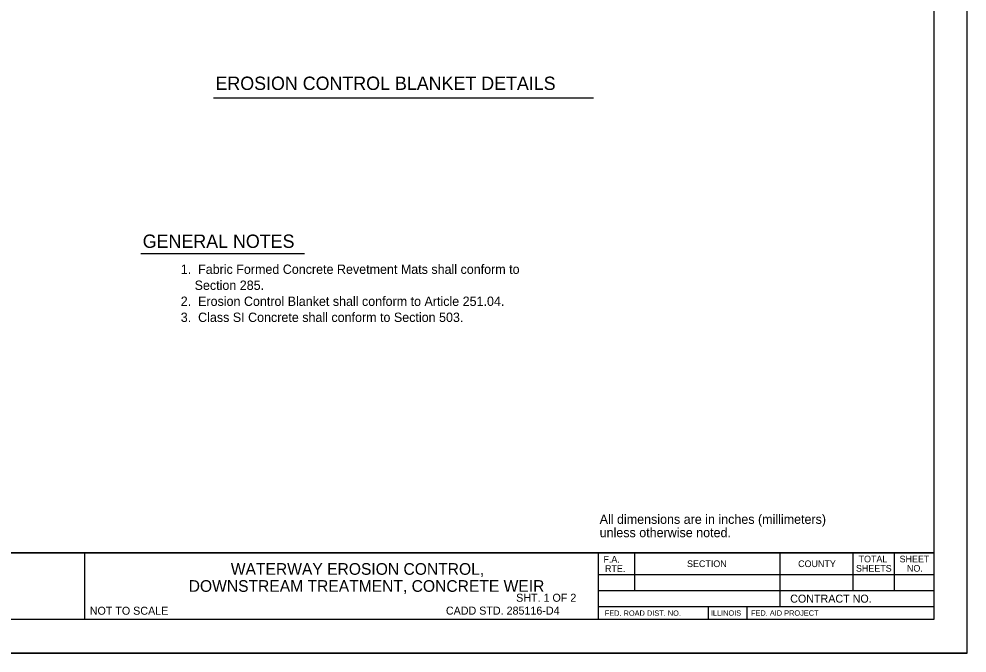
# Model space of a CAD drawing. Extents: x 99735 to 110633, y 79090 to 87272.
# Drawn here: x 104893 to 105603, y 80810 to 81284 of the extents above; entities that cross this region are included whole.
import ezdxf

# ---------------------------------------------------------------- set-up
doc = ezdxf.new("R2010")
doc.units = 0
for name, color, linetype in [('Sheets_50 Reference Boundary', 7, 'Continuous'), ('Sheets_General Details', 7, 'Continuous'), ('Sheets_Printer Plotting Border', 7, 'Continuous')]:
    doc.layers.add(name, color=color, linetype=linetype)

msp = doc.modelspace()

# ---------------------------------------------------------------- linework, layer by layer
at = {"layer": 'Sheets_50 Reference Boundary'}
msp.add_lwpolyline([(104003.25, 81884.56), (105578.25, 81884.56), (105578.25, 80884.57), (104003.25, 80884.57)], close=True, dxfattribs=at)
at = {"layer": 'Sheets_General Details'}
for p, q in [((105038.62, 81225.5), (105323.36, 81225.5)), ((104984.18, 81108.69), (105106.77, 81108.69)), ((104003.25, 80884.57), (105578.25, 80884.57)), ((104941.96, 80884.57), (104941.96, 80834.57)), ((105326.96, 80884.57), (105326.96, 80834.57)), ((105353.97, 80884.57), (105353.97, 80856.31)), ((105462.97, 80884.57), (105462.97, 80844.31)), ((105517.57, 80884.57), (105517.57, 80856.31)), ((105548.61, 80884.57), (105548.61, 80856.31)), ((105326.96, 80868.31), (105578.25, 80868.31)), ((105326.96, 80856.31), (105578.25, 80856.31)), ((105326.96, 80844.31), (105578.25, 80844.31)), ((105409.32, 80844.31), (105409.32, 80834.57)), ((105438.32, 80844.31), (105438.32, 80834.57)), ((105603.25, 80809.57), (103903.25, 80809.57))]:
    msp.add_line(p, q, dxfattribs=at)
msp.add_lwpolyline([(104003.25, 81884.57), (105578.25, 81884.57), (105578.25, 80834.57), (104003.25, 80834.57)], close=True, dxfattribs=at)
at = {"layer": 'Sheets_Printer Plotting Border'}
msp.add_lwpolyline([(103903.25, 80809.57), (105603.25, 80809.57), (105603.25, 81909.57), (103903.25, 81909.57)], close=True, dxfattribs=at)

# ---------------------------------------------------------------- texts
at = {"layer": 'Sheets_General Details'}
for s, height, p in [('EROSION CONTROL BLANKET DETAILS', 10, (105040.12, 81231.3)), ('GENERAL NOTES', 10, (104985.63, 81113.02)), ('1.  Fabric Formed Concrete Revetment Mats shall conform to', 7, (105014.11, 81093.54)), ('    Section 285.', 7, (105014.11, 81081.54)), ('2.  Erosion Control Blanket shall conform to Article 251.04.', 7, (105014.11, 81069.54)), ('3.  Class SI Concrete shall conform to Section 503.', 7, (105014.11, 81057.54)), ('All dimensions are in inches (millimeters)', 7.0009, (105327.99, 80906.31)), ('unless otherwise noted.', 7.0009, (105327.99, 80896.31)), ('F.A. ', 5, (105330.82, 80877.32)), ('TOTAL', 4.999, (105521.99, 80877.5)), ('SHEET', 4.999, (105552.72, 80877.5)), ('WATERWAY EROSION CONTROL, ', 8.75, (105051.63, 80868.16)), ('RTE.', 5, (105331.98, 80870.32)), ('SECTION', 4.999, (105393.47, 80873.94)), ('COUNTY', 4.999, (105476.69, 80873.94)), ('SHEETS', 4.999, (105520.02, 80870.5)), ('NO.', 4.999, (105558.23, 80870.5)), ('DOWNSTREAM TREATMENT, CONCRETE WEIR', 8.75, (105020.06, 80855.41)), ('SHT. 1 OF 2', 6, (105265.44, 80847.98)), ('CONTRACT NO.      ', 6, (105470.74, 80847.31)), ('NOT TO SCALE', 6, (104945.94, 80838.25)), ('   CADD STD. 285116-D4', 6, (105206.1, 80838.34)), ('FED. ROAD DIST. NO.  ', 4, (105331.79, 80837.44)), ('ILLINOIS', 4, (105411.29, 80837.54)), ('FED. AID PROJECT', 4, (105441.37, 80837.54))]:
    msp.add_text(s, height=height, dxfattribs=at).set_placement(p)

doc.saveas('drawing.dxf')
